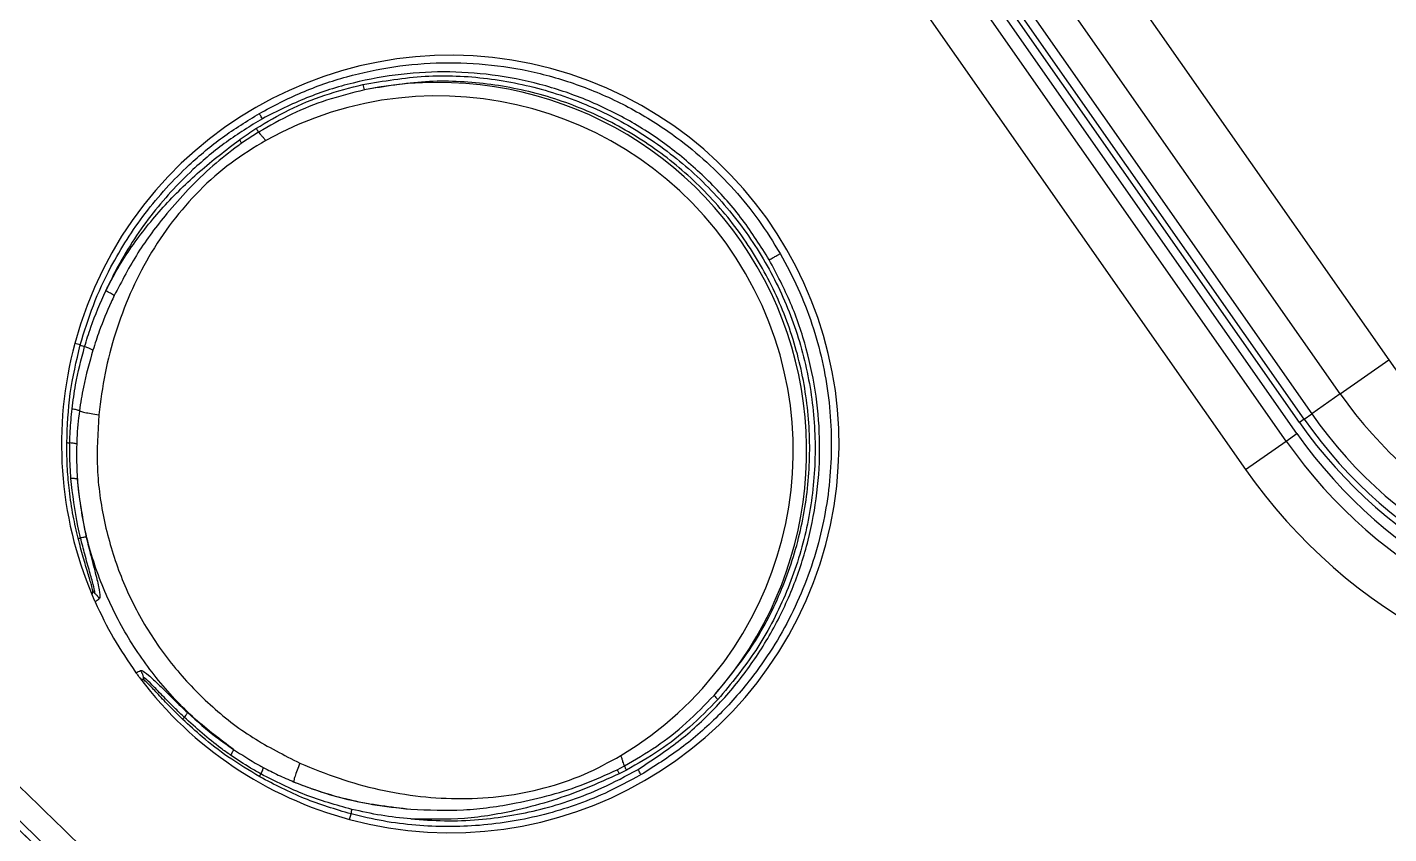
# Model space of a CAD drawing. Extents: x 527 to 611, y 788 to 934.
# Drawn here: x 585.13 to 591.97, y 807.38 to 811.44 of the extents above; entities that cross this region are included whole.
import ezdxf

# ---------------------------------------------------------------- set-up
doc = ezdxf.new("R2010")
doc.units = 0
doc.header["$MEASUREMENT"] = 0
doc.layers.add('1', color=4, linetype='Continuous')
doc.layers.add('GEOMETRY', color=4, linetype='Continuous', lineweight=25)

# ---------------------------------------------------------------- blocks, each defined once
blk = doc.blocks.new('2026_FLASH')
at = {"layer": 'GEOMETRY'}
for p, q in [((64.4327, 6.0783), (61.9084, 9.6834)), ((64.4454, 6.1342), (61.9622, 9.6806)), ((62.6616, 9.6376), (64.8945, 6.4487)), ((64.6504, 6.2777), (62.4175, 9.4667)), ((64.4688, 6.1506), (62.1843, 9.4132)), ((62.2224, 9.4399), (64.5069, 6.1773)), ((64.3785, 6.0403), (62.1723, 9.1911)), ((61.9678, 9.0479), (64.174, 5.8971)), ((59.2099, 7.5942), (59.1249, 7.5379)), ((58.3131, 6.5239), (58.2857, 6.5313)), ((64.6504, 6.2777), (64.8945, 6.4487)), ((64.6504, 6.2777), (64.5069, 6.1773)), ((64.4688, 6.1506), (64.5069, 6.1773)), ((64.4688, 6.1506), (64.4454, 6.1342)), ((64.174, 5.8971), (64.3785, 6.0403)), ((64.3785, 6.0403), (64.4327, 6.0783)), ((58.3726, 5.2658), (58.3756, 5.2873)), ((58.6357, 4.8368), (58.6156, 4.845)), ((61.0135, 4.3868), (61.0507, 4.4059)), ((61.0604, 4.3854), (61.0239, 4.3672)), ((59.668, 4.1369), (59.6754, 4.1644))]:
    blk.add_line(p, q, dxfattribs=at)
for centre, radius, start, end in [((60.174, 6.0253), 1.955, 255, 165), ((59.9428, 7.8748), 0.2117, 191.19916, 198.76359), ((60.1125, 5.9898), 1.8542, 318.48756, 101.51305), ((60.1125, 5.9898), 1.7866, 300.99655, 119.00402), ((60.174, 6.0253), 1.955, 165, 202.86), ((58.3501, 6.5868), 0.0729, 239.53504, 258.16942), ((58.2191, 6.1795), 0.3554, 63.63136, 70.95591), ((66.3891, 7.4952), 1.8246, 215, 270.0001), ((66.3891, 7.4952), 2.1226, 215, 270.0001), ((66.3891, 7.4952), 2.2977, 215, 270.0001), ((66.3891, 7.4952), 2.3729, 215, 270.0001), ((66.3891, 7.4952), 2.3443, 215, 270.0001), ((66.4168, 7.4675), 2.4883, 215, 270.0001), ((66.4168, 7.4675), 2.4221, 215, 270.0001), ((66.4168, 7.4675), 2.7379, 215, 270.0001), ((60.174, 6.0253), 1.955, 217.13935, 255), ((61.6602, 4.9004), 0.2117, 221.23789, 228.80132), ((59.748, 4.165), 0.0726, 161.84546, 180.47622)]:
    blk.add_arc(centre, radius, start, end, dxfattribs=at)
for points, knots in [([(63.8466, 10.8678), (63.8781, 10.8228), (64.5631, 9.8451), (65.309, 8.7432), (66.0929, 7.6703), (66.2132, 7.4747), (66.313, 7.387), (66.4305, 7.3441), (66.5641, 7.3419), (67.033, 7.3595), (67.6026, 7.3453), (68.1235, 7.3466), (68.2698, 7.3469)], [0, 0, 0, 0, 0.026486, 0.575077, 0.64036, 0.667105, 0.685152, 0.703185, 0.726026, 0.749032, 0.929522, 1, 1, 1, 1]), ([(63.7282, 10.5991), (63.8573, 10.4148), (64.1155, 10.0463), (64.5448, 9.4313), (65.0222, 8.7584), (65.5421, 8.0234), (65.9057, 7.5066), (66.1076, 7.1946), (66.1735, 7.146), (66.2502, 7.1094), (66.3057, 7.0954), (66.505, 7.0907), (66.8202, 7.0971), (67.2802, 7.0954), (67.7402, 7.096), (68.1392, 7.0958), (68.3848, 7.0958), (68.477, 7.0958), (68.477, 7.0958)], [0, 0, 0, 0, 0.103116, 0.206231, 0.343732, 0.481234, 0.618708, 0.633637, 0.651156, 0.655188, 0.672643, 0.676676, 0.746861, 0.817117, 0.887453, 0.957747, 1, 1, 1, 1, 1]), ([(68.477, 6.8572), (68.2989, 6.8552), (67.9427, 6.8513), (67.4087, 6.8335), (66.8749, 6.833), (66.4822, 6.8388), (66.2332, 6.874), (66.1296, 6.9108), (66.0332, 6.9635), (65.9135, 7.061), (65.7834, 7.2125), (65.6435, 7.4125), (65.5152, 7.621), (64.8302, 8.6506), (64.1577, 9.5896), (63.5327, 10.4622)], [0, 0, 0, 0, 0.078909, 0.157865, 0.236733, 0.31552, 0.331669, 0.347818, 0.363966, 0.380112, 0.41596, 0.451997, 0.488252, 0.524399, 1, 1, 1, 1]), ([(59.2139, 7.6883), (59.284, 7.7252), (59.4249, 7.7995), (59.6528, 7.8771), (59.8902, 7.928), (60.1347, 7.9482), (60.3823, 7.937), (60.6287, 7.8935), (60.8698, 7.8175), (61.101, 7.7095), (61.2996, 7.582), (61.4666, 7.4448), (61.6044, 7.3053), (61.7293, 7.1521), (61.7987, 7.0398), (61.8336, 6.9834)], [0, 0, 0, 0, 0.078935, 0.1586562, 0.2391671, 0.3204713, 0.4025726, 0.4854745, 0.569181, 0.6536956, 0.7390221, 0.8035736, 0.868586, 0.9340609, 1, 1, 1, 1]), ([(61.7784, 6.9516), (61.7353, 7.0202), (61.649, 7.1574), (61.4876, 7.3402), (61.3059, 7.5026), (61.1041, 7.6396), (60.8863, 7.7499), (60.6559, 7.8314), (60.4164, 7.8825), (60.1719, 7.902), (59.9264, 7.8902), (59.6846, 7.846), (59.4491, 7.7724), (59.3025, 7.6987), (59.2292, 7.6618)], [0, 0, 0, 0, 0.082742, 0.16561, 0.248539, 0.331501, 0.414533, 0.497687, 0.581024, 0.664541, 0.748208, 0.832003, 0.915913, 1, 1, 1, 1]), ([(59.7352, 7.8337), (59.8388, 7.8511), (60.0462, 7.886), (60.3629, 7.8718), (60.6722, 7.8076), (60.9672, 7.6923), (61.2383, 7.5284), (61.4789, 7.3219), (61.6806, 7.0774), (61.8395, 6.8029), (61.9493, 6.5051), (62.0086, 6.1933), (62.0135, 5.8762), (61.9665, 5.5626), (61.8657, 5.2624), (61.7203, 4.9819), (61.5869, 4.8209), (61.5207, 4.7411)], [0, 0, 0, 0, 0.066645, 0.13329, 0.19992, 0.26655, 0.333296, 0.400041, 0.466762, 0.533484, 0.600341, 0.667198, 0.733958, 0.800719, 0.867477, 0.934235, 1, 1, 1, 1]), ([(59.197, 7.6129), (59.2518, 7.6452), (59.3623, 7.7103), (59.5433, 7.7845), (59.6705, 7.8171), (59.7352, 7.8337)], [0, 0, 0, 0, 0.326562, 0.657841, 1, 1, 1, 1]), ([(61.501, 4.7608), (61.5661, 4.8395), (61.6975, 4.9979), (61.8407, 5.2742), (61.9399, 5.5698), (61.9863, 5.8786), (61.9814, 6.191), (61.923, 6.4981), (61.8149, 6.7915), (61.6583, 7.0618), (61.4596, 7.3027), (61.2226, 7.506), (60.9556, 7.6674), (60.6652, 7.781), (60.3605, 7.8443), (60.0486, 7.8582), (59.8445, 7.8239), (59.7424, 7.8067)], [0, 0, 0, 0, 0.06575, 0.132503, 0.199257, 0.26602, 0.332783, 0.399646, 0.466508, 0.533242, 0.599974, 0.666723, 0.733473, 0.800103, 0.866733, 0.933367, 1, 1, 1, 1]), ([(59.7424, 7.8067), (59.6787, 7.7908), (59.554, 7.7595), (59.375, 7.6882), (59.2652, 7.6256), (59.2099, 7.5942)], [0, 0, 0, 0, 0.341996, 0.668889, 1, 1, 1, 1]), ([(58.3131, 6.5239), (58.3336, 6.5908), (58.3749, 6.7254), (58.4796, 6.9501), (58.6049, 7.147), (58.7436, 7.3135), (58.8722, 7.4431), (59.0267, 7.5727), (59.1512, 7.6496), (59.2139, 7.6883)], [0, 0, 0, 0, 0.13897, 0.279608, 0.491543, 0.600663, 0.709784, 0.853952, 1, 1, 1, 1]), ([(59.2292, 7.6618), (59.2272, 7.6649), (59.2231, 7.6715), (59.2181, 7.6802), (59.2146, 7.6866), (59.2141, 7.6877), (59.2139, 7.6883)], [0, 0, 0, 0, 0.240793, 0.500344, 0.75971, 1, 1, 1, 1]), ([(59.2292, 7.6618), (59.1679, 7.6241), (59.0447, 7.5482), (58.8526, 7.3875), (58.6951, 7.2158), (58.5725, 7.0412), (58.4979, 6.9147), (58.4583, 6.8311), (58.4418, 6.7964)], [0, 0, 0, 0, 0.181191, 0.364766, 0.629926, 0.766448, 0.90297, 1, 1, 1, 1]), ([(59.1138, 7.5556), (59.1149, 7.5565), (59.1422, 7.5763), (59.1702, 7.595), (59.197, 7.6129)], [0, 0, 0, 0, 0.042175, 1, 1, 1, 1]), ([(59.197, 7.6129), (59.1982, 7.6111), (59.2006, 7.6074), (59.204, 7.6023), (59.2072, 7.5977), (59.209, 7.5954), (59.2099, 7.5942)], [0, 0, 0, 0, 0.250003, 0.500005, 0.750004, 1, 1, 1, 1]), ([(59.2462, 7.5523), (59.1867, 7.5161), (59.0671, 7.4432), (58.9103, 7.3035), (58.7716, 7.1451), (58.6556, 6.9706), (58.5602, 6.7824), (58.4875, 6.5858), (58.4337, 6.3816), (58.4154, 6.2428), (58.4062, 6.173)], [0, 0, 0, 0, 0.124318, 0.249963, 0.373637, 0.499908, 0.623493, 0.749948, 0.874175, 1, 1, 1, 1]), ([(58.4419, 6.7964), (58.4615, 6.8342), (58.5006, 6.91), (58.5701, 7.0171), (58.6464, 7.1199), (58.7573, 7.2497), (58.9101, 7.4001), (59.0458, 7.5038), (59.1137, 7.5557)], [0, 0, 0, 0, 0.124869, 0.249827, 0.373735, 0.500005, 0.749899, 1, 1, 1, 1]), ([(59.1249, 7.5379), (59.1219, 7.5359), (59.116, 7.5318), (59.1101, 7.5276), (59.1072, 7.5255)], [0, 0, 0, 0, 0.499268, 1, 1, 1, 1]), ([(59.1137, 7.5557), (59.1157, 7.5525), (59.1187, 7.5477), (59.1224, 7.5418), (59.1241, 7.5392), (59.1249, 7.5379)], [0, 0, 0, 0, 0.477361, 0.73111, 1, 1, 1, 1]), ([(59.2099, 7.5942), (59.2099, 7.5942), (59.2117, 7.5918), (59.2162, 7.5863), (59.2247, 7.5766), (59.235, 7.565), (59.2424, 7.5566), (59.2462, 7.5523)], [0, 0, 0, 0, 0.003083, 0.221909, 0.466642, 0.728931, 1, 1, 1, 1]), ([(59.1072, 7.5255), (59.0642, 7.4928), (58.9755, 7.4254), (58.8578, 7.309), (58.7291, 7.1649), (58.5978, 6.9904), (58.522, 6.8448), (58.4841, 6.7721)], [0, 0, 0, 0, 0.163934, 0.338647, 0.501883, 0.751161, 1, 1, 1, 1]), ([(42.46, 5.3222), (42.5684, 5.4276), (42.758, 5.612), (42.9884, 5.8359), (43.1307, 5.9742), (43.2117, 6.0535), (43.2862, 6.1259), (43.3758, 6.2101), (43.5202, 6.3327), (43.7104, 6.4733), (43.9523, 6.6204), (44.206, 6.7451), (44.4702, 6.8468), (44.7423, 6.9243), (45.0192, 6.9767), (45.2275, 6.9977), (45.3676, 7.003), (45.434, 7.0043), (45.5056, 7.0047), (45.6463, 7.0048), (45.8612, 7.0046), (46.1427, 7.0048), (46.7056, 7.0049), (47.55, 7.0047), (49.0511, 7.0047), (50.6739, 7.0047), (52.175, 7.0047), (53.0194, 7.0047), (53.4607, 7.0047), (53.6718, 7.0047), (53.8125, 7.0047), (53.8761, 7.0047), (53.9231, 7.0047), (53.959, 7.0047), (53.9891, 7.0044), (54.0589, 7.0034), (54.1631, 6.9988), (54.3482, 6.9821), (54.5778, 6.946), (54.8484, 6.8786), (55.1124, 6.7875), (55.3672, 6.6733), (55.6104, 6.5372), (55.8409, 6.3798), (56.0216, 6.232), (56.1407, 6.1195), (56.1993, 6.0624), (56.2327, 6.0297), (56.2616, 6.0012), (56.3153, 5.9491), (56.4142, 5.8528), (56.5752, 5.6963), (56.7982, 5.4795), (57.0152, 5.2686), (57.2443, 5.0458), (57.5125, 4.7849), (58.0014, 4.3095), (58.4038, 3.9182), (58.672, 3.6573)], [0, 0, 0, 0, 0.025199, 0.044098, 0.053548, 0.058273, 0.062997, 0.070871, 0.078753, 0.09456, 0.110246, 0.125882, 0.141623, 0.157369, 0.172982, 0.188539, 0.192221, 0.196339, 0.199608, 0.204156, 0.219797, 0.235436, 0.251075, 0.313632, 0.376189, 0.501303, 0.584139, 0.626417, 0.642056, 0.657696, 0.661605, 0.665515, 0.668304, 0.669427, 0.6715, 0.673335, 0.681058, 0.68887, 0.704321, 0.719742, 0.735294, 0.750812, 0.766228, 0.781692, 0.797284, 0.805082, 0.80898, 0.810929, 0.812878, 0.815741, 0.82341, 0.835885, 0.853165, 0.875252, 0.886333, 0.906439, 0.937626, 1, 1, 1, 1]), ([(61.1188, 4.3888), (61.1875, 4.4339), (61.3247, 4.524), (61.5061, 4.6912), (61.6654, 4.8785), (61.7983, 5.0852), (61.9036, 5.3067), (61.9791, 5.5396), (62.0237, 5.7799), (62.0371, 6.0236), (62.0193, 6.2669), (61.9696, 6.5053), (61.892, 6.7366), (61.8162, 6.88), (61.7784, 6.9516)], [0, 0, 0, 0, 0.084102, 0.168043, 0.251854, 0.335503, 0.41899, 0.502313, 0.585467, 0.668496, 0.751436, 0.834349, 0.917224, 1, 1, 1, 1]), ([(61.8336, 6.9834), (61.8646, 6.9259), (61.9263, 6.8113), (61.9957, 6.6298), (62.0472, 6.4451), (62.0794, 6.2582), (62.0931, 6.0713), (62.0887, 5.8862), (62.0669, 5.7046), (62.0273, 5.5225), (61.969, 5.3418), (61.8914, 5.1645), (61.7974, 4.9977), (61.6767, 4.8257), (61.5248, 4.6552), (61.34, 4.4921), (61.2024, 4.4054), (61.1341, 4.3623)], [0, 0, 0, 0, 0.065093, 0.12944, 0.193042, 0.2559, 0.318017, 0.379393, 0.44003, 0.49996, 0.564782, 0.628943, 0.692441, 0.755281, 0.838018, 0.91959, 1, 1, 1, 1]), ([(61.7784, 6.9516), (61.785, 6.9554), (61.7952, 6.9613), (61.8077, 6.9685), (61.8165, 6.9736), (61.8237, 6.9778), (61.8309, 6.9819), (61.8325, 6.9828), (61.8336, 6.9834)], [0, 0, 0, 0, 0.239307, 0.368265, 0.5, 0.631735, 0.760693, 1, 1, 1, 1]), ([(42.5468, 5.2329), (42.6821, 5.3645), (42.8173, 5.496), (43.0202, 5.6932), (43.0879, 5.759), (43.1725, 5.8413), (43.1894, 5.8577), (43.2232, 5.8907), (43.2401, 5.9071), (43.274, 5.9402), (43.2908, 5.9566), (43.316, 5.9812), (43.3244, 5.9893), (43.3412, 6.0056), (43.3496, 6.0137), (43.3912, 6.0537), (43.4245, 6.085), (43.4918, 6.1451), (43.5263, 6.1745), (43.5968, 6.2318), (43.6328, 6.2597), (43.7063, 6.3141), (43.7435, 6.3404), (43.9319, 6.467), (44.09, 6.5537), (44.338, 6.6624), (44.4224, 6.695), (44.5519, 6.7384), (44.5956, 6.7519), (44.6831, 6.7769), (44.7269, 6.7883), (44.947, 6.8404), (45.1245, 6.8662), (45.3259, 6.8769), (45.3483, 6.8778), (45.3933, 6.8792), (45.416, 6.8796), (45.4844, 6.8804), (45.5308, 6.8804), (45.6011, 6.8802), (45.6247, 6.8801), (45.6717, 6.8801), (45.7423, 6.88), (45.8127, 6.8801), (46.0472, 6.8803), (46.2349, 6.8803), (46.7978, 6.8803), (47.1731, 6.8803), (47.9238, 6.8802), (48.2991, 6.8802), (49.4251, 6.8802), (50.1758, 6.8802), (51.6771, 6.8802), (52.4277, 6.8801), (53.366, 6.8801), (53.5537, 6.8801), (53.7883, 6.8802), (53.8352, 6.8802), (53.8938, 6.8802), (53.9056, 6.8802), (53.929, 6.8802), (53.941, 6.8802), (53.9639, 6.8802), (53.9748, 6.8801), (53.9918, 6.8799), (53.9975, 6.8798), (54.0088, 6.8796), (54.0145, 6.8795), (54.0652, 6.8784), (54.1099, 6.8764), (54.1992, 6.8704), (54.2437, 6.8664), (54.465, 6.8416), (54.6393, 6.8064), (54.8534, 6.743), (54.896, 6.7294), (54.9809, 6.7001), (55.0233, 6.6844), (55.1485, 6.6349), (55.23, 6.5983), (55.4685, 6.4784), (55.6196, 6.3849), (55.7987, 6.2508), (55.8341, 6.2231), (55.9037, 6.166), (55.9379, 6.1367), (55.988, 6.0917), (56.0044, 6.0766), (56.0372, 6.0457), (56.0536, 6.03), (56.0867, 5.9978), (56.1035, 5.9814), (56.137, 5.9488), (56.1538, 5.9325), (56.4388, 5.6551), (56.7072, 5.3944), (57.5121, 4.6116), (58.0486, 4.0898), (58.5852, 3.5681)], [0, 0, 0, 0, 0.03125, 0.03125, 0.046875, 0.046875, 0.050781, 0.050781, 0.054687, 0.054687, 0.058594, 0.058594, 0.060547, 0.060547, 0.0625, 0.0625, 0.070312, 0.070312, 0.078125, 0.078125, 0.085937, 0.085937, 0.09375, 0.09375, 0.125, 0.125, 0.140625, 0.140625, 0.148437, 0.148437, 0.15625, 0.15625, 0.1875, 0.1875, 0.191406, 0.191406, 0.195312, 0.195312, 0.203125, 0.203125, 0.207031, 0.207031, 0.210937, 0.21875, 0.21875, 0.25, 0.25, 0.3125, 0.3125, 0.375, 0.375, 0.5, 0.5, 0.625, 0.625, 0.65625, 0.65625, 0.664063, 0.664063, 0.666016, 0.666016, 0.667969, 0.667969, 0.669922, 0.669922, 0.670898, 0.670898, 0.671875, 0.671875, 0.679688, 0.679688, 0.6875, 0.6875, 0.71875, 0.71875, 0.726563, 0.726563, 0.734375, 0.734375, 0.75, 0.75, 0.78125, 0.78125, 0.789063, 0.789063, 0.796875, 0.796875, 0.800781, 0.800781, 0.804688, 0.804688, 0.808594, 0.808594, 0.8125, 0.8125, 0.875, 0.875, 1, 1, 1, 1]), ([(58.5617, 3.5438), (58.3106, 3.788), (57.7579, 4.3255), (57.113, 4.9526), (56.6272, 5.4251), (56.3507, 5.6938), (56.1463, 5.893), (56.0194, 6.0159), (55.967, 6.0654), (55.9163, 6.1107), (55.8062, 6.2043), (55.6325, 6.3349), (55.3854, 6.4858), (55.1249, 6.6118), (54.8535, 6.7122), (54.646, 6.7667), (54.5095, 6.7942), (54.4462, 6.8055), (54.3828, 6.8154), (54.3192, 6.824), (54.2554, 6.8312), (54.1915, 6.837), (54.1274, 6.8415), (54.0632, 6.8445), (54.0106, 6.8461), (53.9547, 6.8461), (53.8803, 6.8462), (53.7605, 6.8463), (53.5953, 6.8463), (53.3847, 6.8464), (53.1286, 6.8464), (52.7113, 6.8464), (52.1737, 6.8464), (51.5568, 6.8464), (51.0173, 6.8464), (50.0094, 6.8464), (48.6997, 6.8464), (47.2547, 6.8464), (46.3868, 6.8464), (45.9364, 6.8464), (45.743, 6.8463), (45.6068, 6.8464), (45.5103, 6.8465), (45.4139, 6.8461), (45.2615, 6.8417), (45.0374, 6.8201), (44.7849, 6.7707), (44.5681, 6.71), (44.3862, 6.6459), (44.179, 6.5577), (43.9509, 6.4382), (43.7488, 6.3058), (43.5958, 6.1889), (43.5049, 6.1122), (43.4339, 6.0475), (43.3866, 6.0026), (43.3336, 5.9511), (43.264, 5.8833), (43.1034, 5.7272), (42.8543, 5.4848), (42.4749, 5.1159), (42.1985, 4.8472), (42.0332, 4.6863)], [0, 0, 0, 0, 0.0567867, 0.1250078, 0.1458425, 0.1666771, 0.1875117, 0.1921187, 0.1953245, 0.1991991, 0.2031373, 0.2187574, 0.2343819, 0.2499978, 0.2656034, 0.2812376, 0.2847156, 0.2881884, 0.2916576, 0.2951249, 0.2985919, 0.3020602, 0.3055314, 0.3090071, 0.3124889, 0.3140551, 0.3180756, 0.3245504, 0.3334795, 0.3448629, 0.3587007, 0.3749927, 0.4125235, 0.4458684, 0.4750274, 0.5000006, 0.609284, 0.687381, 0.7342918, 0.7500162, 0.7604151, 0.7656422, 0.7721002, 0.7760595, 0.7812678, 0.796818, 0.8125087, 0.8229079, 0.8333087, 0.8437546, 0.8593966, 0.8749938, 0.8828558, 0.8906185, 0.8942657, 0.8984312, 0.9011851, 0.9062441, 0.9141989, 0.9374961, 0.9625977, 1, 1, 1, 1]), ([(42.0332, 4.6863), (42.3849, 5.0284), (42.6459, 5.2822), (42.8375, 5.4685), (42.8571, 5.4876), (42.8948, 5.5242), (42.9129, 5.5419), (42.9654, 5.5929), (42.9977, 5.6243), (43.0867, 5.7109), (43.1355, 5.7583), (43.2119, 5.8326), (43.2394, 5.8594), (43.2649, 5.8842), (43.2707, 5.8899), (43.2771, 5.8961), (43.2769, 5.8959), (43.2787, 5.8976), (43.2801, 5.8989), (43.2869, 5.9056), (43.2922, 5.9107), (43.3074, 5.9255), (43.3166, 5.9346), (43.3419, 5.9592), (43.3554, 5.9722), (43.3705, 5.9869), (43.3747, 5.9909), (43.3813, 5.9974), (43.384, 5.9999), (43.3926, 6.0082), (43.3983, 6.0136), (43.4261, 6.0401), (43.447, 6.0595), (43.4859, 6.0947), (43.5039, 6.1106), (43.5415, 6.1429), (43.5606, 6.1588), (43.6573, 6.2376), (43.7393, 6.2979), (43.9083, 6.4092), (43.9955, 6.4605), (44.1754, 6.5543), (44.2684, 6.5969), (44.4567, 6.672), (44.5524, 6.7046), (44.7469, 6.7599), (44.8457, 6.7827), (45.0431, 6.8179), (45.1421, 6.8304), (45.2661, 6.8398), (45.2909, 6.8413), (45.3406, 6.8438), (45.3663, 6.8447), (45.401, 6.8455), (45.4081, 6.8456), (45.4224, 6.8459), (45.4297, 6.846), (45.4574, 6.8463), (45.4815, 6.8464), (45.5264, 6.8465), (45.5428, 6.8465), (45.5695, 6.8465), (45.5788, 6.8465), (45.5932, 6.8464), (45.5981, 6.8464), (45.6081, 6.8464), (45.6127, 6.8464), (45.6424, 6.8464), (45.6914, 6.8463), (45.8028, 6.8464), (45.8462, 6.8464), (45.8976, 6.8464), (45.8991, 6.8464), (45.9015, 6.8464), (45.9022, 6.8464), (45.9031, 6.8464), (45.9032, 6.8464), (45.9034, 6.8464), (45.9031, 6.8464), (45.9067, 6.8464), (45.9149, 6.8464), (45.9563, 6.8464), (46.0067, 6.8464), (46.3724, 6.8464), (47.0289, 6.8464), (48.5597, 6.8464), (49.1609, 6.8464), (50.0262, 6.8464), (50.2049, 6.8464), (50.4816, 6.8464), (50.5741, 6.8464), (50.7727, 6.8464), (50.8777, 6.8464), (51.4311, 6.8464), (51.9647, 6.8464), (52.6673, 6.8464), (52.7468, 6.8464), (52.8682, 6.8464), (52.9082, 6.8464), (52.9855, 6.8464), (53.0231, 6.8464), (53.2058, 6.8464), (53.3349, 6.8464), (53.6711, 6.8463), (53.827, 6.8463), (53.9585, 6.8461), (53.9853, 6.8461), (53.9975, 6.846), (53.9985, 6.846), (54.0001, 6.846), (54.0009, 6.846), (54.0033, 6.8459), (54.0048, 6.8459), (54.0127, 6.8458), (54.0189, 6.8456), (54.0503, 6.8449), (54.0753, 6.844), (54.1503, 6.8402), (54.2002, 6.8365), (54.3493, 6.8216), (54.4481, 6.8066), (54.7428, 6.7468), (54.9336, 6.6878), (55.3016, 6.532), (55.4764, 6.4364), (55.6827, 6.2949), (55.7232, 6.2655), (55.803, 6.2047), (55.8424, 6.1731), (55.8998, 6.1247), (55.9186, 6.1084), (55.9462, 6.0839), (55.9553, 6.0757), (55.9688, 6.0634), (55.9733, 6.0593), (55.9833, 6.0499), (55.9889, 6.0448), (56.0068, 6.0278), (56.0207, 6.0146), (56.0442, 5.9919), (56.0526, 5.9838), (56.0702, 5.9668), (56.0796, 5.9576), (56.1258, 5.9126), (56.1628, 5.8766), (56.3479, 5.6967), (56.496, 5.5527), (56.7181, 5.3367), (56.7921, 5.2647), (56.9402, 5.1207), (57.0137, 5.0492), (57.6606, 4.4202), (58.1526, 3.9417), (58.5617, 3.5438)], [0, 0, 0, 0, 0.000488, 0.000488, 0.000549, 0.000549, 0.00061, 0.00061, 0.000732, 0.000732, 0.000977, 0.000977, 0.001221, 0.001221, 0.001343, 0.001343, 0.001465, 0.001465, 0.001953, 0.001953, 0.003906, 0.003906, 0.007812, 0.007812, 0.015625, 0.015625, 0.019531, 0.019531, 0.023438, 0.023438, 0.03125, 0.03125, 0.0625, 0.0625, 0.09375, 0.09375, 0.125, 0.125, 0.25, 0.25, 0.375, 0.375, 0.5, 0.5, 0.625, 0.625, 0.75, 0.75, 0.875, 0.875, 0.90625, 0.90625, 0.9375, 0.9375, 0.945312, 0.945312, 0.953125, 0.953125, 0.96875, 0.96875, 0.976562, 0.976562, 0.980469, 0.980469, 0.982422, 0.982422, 0.984375, 0.984375, 0.992188, 0.992188, 0.996094, 0.996094, 0.996216, 0.996216, 0.996277, 0.996277, 0.996284, 0.996284, 0.996292, 0.996292, 0.996307, 0.996307, 0.996338, 0.996338, 0.99646, 0.99646, 0.996521, 0.996521, 0.996536, 0.996536, 0.996544, 0.996544, 0.996552, 0.996552, 0.996582, 0.996582, 0.996586, 0.996586, 0.996588, 0.996588, 0.99659, 0.99659, 0.996597, 0.996597, 0.996613, 0.996613, 0.99662, 0.99662, 0.996622, 0.996622, 0.996624, 0.996624, 0.996628, 0.996628, 0.996643, 0.996643, 0.996704, 0.996704, 0.996826, 0.996826, 0.99707, 0.99707, 0.997559, 0.997559, 0.998047, 0.998047, 0.998169, 0.998169, 0.998291, 0.998291, 0.998352, 0.998352, 0.998383, 0.998383, 0.998398, 0.998398, 0.998413, 0.998413, 0.998444, 0.998444, 0.998459, 0.998459, 0.998474, 0.998474, 0.998535, 0.998535, 0.998779, 0.998779, 0.998901, 0.998901, 0.999023, 0.999023, 1, 1, 1, 1]), ([(58.3351, 6.5154), (58.3451, 6.548), (58.3745, 6.644), (58.4151, 6.7358), (58.4418, 6.7964)], [0, 0, 0, 0, 0.340159, 1, 1, 1, 1]), ([(58.4841, 6.7721), (58.4782, 6.7758), (58.4662, 6.7833), (58.4501, 6.792), (58.4419, 6.7964)], [0, 0, 0, 0, 0.493313, 1, 1, 1, 1]), ([(58.4842, 6.772), (58.4789, 6.7609), (58.4515, 6.7022), (58.4138, 6.6113), (58.3873, 6.5297), (58.377, 6.4979)], [0, 0, 0, 0, 0.125709, 0.659268, 1, 1, 1, 1]), ([(58.2452, 6.0331), (58.2486, 6.1153), (58.2553, 6.2811), (58.2937, 6.4426), (58.3131, 6.5239)], [0, 0, 0, 0, 0.495863, 1, 1, 1, 1]), ([(58.272, 6.2023), (58.2773, 6.2428), (58.2913, 6.3485), (58.3184, 6.4517), (58.3351, 6.5154)], [0, 0, 0, 0, 0.382881, 1, 1, 1, 1]), ([(58.377, 6.4979), (58.3594, 6.436), (58.3308, 6.3355), (58.3149, 6.2322), (58.3088, 6.1925)], [0, 0, 0, 0, 0.615907, 1, 1, 1, 1]), ([(58.2607, 6.0309), (58.2612, 6.0508), (58.2627, 6.1081), (58.2683, 6.1651), (58.272, 6.2023)], [0, 0, 0, 0, 0.347734, 1, 1, 1, 1]), ([(58.3088, 6.1925), (58.3036, 6.1463), (58.2974, 6.0906), (58.2954, 6.0345), (58.2951, 6.0249)], [0, 0, 0, 0, 0.828096, 1, 1, 1, 1]), ([(58.3088, 6.1925), (58.3106, 6.1918), (58.3169, 6.1894), (58.3354, 6.1847), (58.3676, 6.1781), (58.3931, 6.1747), (58.4062, 6.173)], [0, 0, 0, 0, 0.118324, 0.40444, 0.694581, 1, 1, 1, 1]), ([(58.4062, 6.173), (58.401, 6.0827), (58.3906, 5.9027), (58.4288, 5.6334), (58.5053, 5.3738), (58.6224, 5.1289), (58.7757, 4.9056), (58.9627, 4.7092), (59.1765, 4.5419), (59.3377, 4.4609), (59.418, 4.4205)], [0, 0, 0, 0, 0.125346, 0.249942, 0.375394, 0.499924, 0.625404, 0.749952, 0.875377, 1, 1, 1, 1]), ([(58.2452, 6.0331), (58.2458, 6.0328), (58.2469, 6.0322), (58.2529, 6.0314), (58.2583, 6.031), (58.2607, 6.0309)], [0, 0, 0, 0, 0.356116, 0.712233, 1, 1, 1, 1]), ([(58.3024, 5.5514), (58.2937, 5.5887), (58.2754, 5.6679), (58.2582, 5.7841), (58.2466, 5.9074), (58.2457, 5.9884), (58.2452, 6.0331)], [0, 0, 0, 0, 0.236015, 0.500484, 0.724063, 1, 1, 1, 1]), ([(58.2663, 5.8515), (58.2649, 5.8713), (58.2605, 5.9311), (58.2606, 5.9909), (58.2607, 6.0309)], [0, 0, 0, 0, 0.332936, 1, 1, 1, 1]), ([(58.2951, 6.0249), (58.2937, 6.0254), (58.2909, 6.0265), (58.2831, 6.0281), (58.2731, 6.0296), (58.2649, 6.0304), (58.2607, 6.0309)], [0, 0, 0, 0, 0.25, 0.5, 0.75, 1, 1, 1, 1]), ([(58.2951, 6.0249), (58.2946, 5.9773), (58.2941, 5.9187), (58.298, 5.8602), (58.2988, 5.8491)], [0, 0, 0, 0, 0.810722, 1, 1, 1, 1]), ([(58.3147, 5.5532), (58.3101, 5.5726), (58.2868, 5.6707), (58.2754, 5.771), (58.2663, 5.8515)], [0, 0, 0, 0, 0.1979183, 1, 1, 1, 1]), ([(58.2988, 5.8491), (58.2978, 5.8495), (58.2958, 5.8503), (58.2886, 5.8511), (58.2789, 5.8515), (58.2705, 5.8515), (58.2663, 5.8515)], [0, 0, 0, 0, 0.25, 0.5, 0.75, 1, 1, 1, 1]), ([(59.0835, 4.4896), (59.018, 4.5387), (58.8761, 4.645), (58.6915, 4.8445), (58.5315, 5.0771), (58.4101, 5.3321), (58.3296, 5.5916), (58.3085, 5.7677), (58.2988, 5.8491)], [0, 0, 0, 0, 0.151363, 0.327643, 0.49997, 0.672258, 0.848499, 1, 1, 1, 1]), ([(58.2988, 5.8491), (58.2992, 5.8437), (58.3061, 5.7454), (58.3253, 5.6484), (58.3433, 5.5567)], [0, 0, 0, 0, 0.055153, 1, 1, 1, 1]), ([(58.3024, 5.5514), (58.3029, 5.5514), (58.3039, 5.5512), (58.3085, 5.5519), (58.3128, 5.5528), (58.3147, 5.5532)], [0, 0, 0, 0, 0.356375, 0.71275, 1, 1, 1, 1]), ([(58.3756, 5.2873), (58.3742, 5.2952), (58.3713, 5.3112), (58.3526, 5.3719), (58.3278, 5.4541), (58.3108, 5.519), (58.3024, 5.5514)], [0, 0, 0, 0, 0.246301, 0.498304, 0.749437, 1, 1, 1, 1]), ([(58.3857, 5.2743), (58.3859, 5.2768), (58.3865, 5.2842), (58.3795, 5.3163), (58.3612, 5.3805), (58.3373, 5.4643), (58.3218, 5.5253), (58.3147, 5.5532)], [0, 0, 0, 0, 0.105789, 0.31916, 0.560495, 0.799667, 1, 1, 1, 1]), ([(58.3433, 5.5567), (58.351, 5.5253), (58.3679, 5.4559), (58.393, 5.3613), (58.4105, 5.2875), (58.4138, 5.2539), (58.4096, 5.2479), (58.4084, 5.2463)], [0, 0, 0, 0, 0.1975967, 0.4371831, 0.6764157, 0.9101895, 1, 1, 1, 1]), ([(55.5051, 5.4401), (55.746, 5.2065), (56.243, 4.7249), (56.9764, 4.0136), (57.7289, 3.2836), (58.2255, 2.8016), (58.4856, 2.5492)], [0, 0, 0, 0, 0.242458, 0.5, 0.738179, 1, 1, 1, 1]), ([(58.4856, 2.5492), (57.942, 3.0768), (57.4454, 3.5587), (56.9938, 3.9966), (56.9915, 3.9989), (56.9874, 4.0029), (56.9853, 4.0049), (56.9791, 4.0109), (56.975, 4.0149), (56.9627, 4.0268), (56.9545, 4.0348), (56.9299, 4.0587), (56.9135, 4.0745), (56.8645, 4.1221), (56.8319, 4.1537), (56.7346, 4.2481), (56.6701, 4.3106), (56.4782, 4.4967), (56.3521, 4.619), (55.9795, 4.9802), (55.7385, 5.2138), (55.5051, 5.4401)], [0, 0, 0, 0, 0.5, 0.5, 0.501953, 0.501953, 0.503906, 0.503906, 0.507812, 0.507812, 0.515625, 0.515625, 0.53125, 0.53125, 0.5625, 0.5625, 0.625, 0.625, 0.75, 0.75, 1, 1, 1, 1]), ([(58.3756, 5.2873), (58.3768, 5.2848), (58.3792, 5.28), (58.3834, 5.276), (58.3857, 5.2743), (58.3859, 5.2742)], [0, 0, 0, 0, 0.492479, 0.959557, 1, 1, 1, 1]), ([(58.3859, 5.2742), (58.3876, 5.2729), (58.3914, 5.27), (58.3946, 5.2665), (58.3964, 5.2647)], [0, 0, 0, 0, 0.466612, 1, 1, 1, 1]), ([(58.3726, 5.2658), (58.3738, 5.263), (58.3762, 5.2572), (58.3812, 5.2458), (58.385, 5.2373), (58.3876, 5.2316)], [0, 0, 0, 0, 0.249977, 0.499953, 1, 1, 1, 1]), ([(58.4084, 5.2463), (58.4049, 5.2437), (58.398, 5.2387), (58.391, 5.2339), (58.3876, 5.2316)], [0, 0, 0, 0, 0.505573, 1, 1, 1, 1]), ([(58.3876, 5.2316), (58.417, 5.1698), (58.4761, 5.0455), (58.5542, 4.9321), (58.5934, 4.875)], [0, 0, 0, 0, 0.497206, 1, 1, 1, 1]), ([(58.3964, 5.2647), (58.3971, 5.2639), (58.402, 5.2584), (58.4054, 5.2518), (58.4084, 5.2463)], [0, 0, 0, 0, 0.150907, 1, 1, 1, 1]), ([(58.5934, 4.875), (58.5972, 4.8768), (58.6049, 4.8805), (58.6127, 4.884), (58.6166, 4.8857)], [0, 0, 0, 0, 0.494438, 1, 1, 1, 1]), ([(58.5934, 4.875), (58.5971, 4.87), (58.6026, 4.8624), (58.61, 4.8524), (58.6137, 4.8475), (58.6156, 4.845)], [0, 0, 0, 0, 0.499982, 0.749985, 1, 1, 1, 1]), ([(58.6166, 4.8857), (58.6186, 4.8859), (58.6259, 4.8866), (58.6534, 4.8669), (58.7086, 4.8148), (58.778, 4.7458), (58.8297, 4.6964), (58.853, 4.6741)], [0, 0, 0, 0, 0.090106, 0.323771, 0.562916, 0.802445, 1, 1, 1, 1]), ([(58.6166, 4.8857), (58.6199, 4.8804), (58.6239, 4.8741), (58.6262, 4.8671), (58.6266, 4.8661)], [0, 0, 0, 0, 0.8489977, 1, 1, 1, 1]), ([(58.6266, 4.8661), (58.6273, 4.8637), (58.6286, 4.8591), (58.6292, 4.8544), (58.6295, 4.8523)], [0, 0, 0, 0, 0.533387, 1, 1, 1, 1]), ([(58.6295, 4.8523), (58.6296, 4.852), (58.6299, 4.8492), (58.6312, 4.8436), (58.6342, 4.8391), (58.6357, 4.8368)], [0, 0, 0, 0, 0.0404312, 0.5075288, 1, 1, 1, 1]), ([(58.8356, 4.6511), (58.8213, 4.665), (58.7823, 4.7028), (58.7245, 4.7619), (58.6721, 4.8163), (58.6413, 4.8459), (58.6328, 4.8504), (58.6296, 4.852)], [0, 0, 0, 0, 0.139648, 0.37851, 0.617314, 0.856028, 1, 1, 1, 1]), ([(58.8279, 4.6413), (58.8041, 4.6648), (58.7563, 4.712), (58.6975, 4.7746), (58.6543, 4.8211), (58.6419, 4.8316), (58.6357, 4.8368)], [0, 0, 0, 0, 0.250637, 0.501842, 0.753919, 1, 1, 1, 1]), ([(61.0507, 4.4059), (61.1049, 4.4376), (61.2139, 4.5014), (61.3654, 4.6207), (61.4553, 4.7136), (61.501, 4.7608)], [0, 0, 0, 0, 0.326833, 0.658004, 1, 1, 1, 1]), ([(61.5207, 4.7411), (61.4741, 4.6934), (61.3829, 4.6002), (61.2282, 4.4803), (61.1166, 4.4172), (61.0604, 4.3854)], [0, 0, 0, 0, 0.342171, 0.6688143, 1, 1, 1, 1]), ([(58.853, 4.6741), (58.9009, 4.6312), (58.9744, 4.5653), (59.0553, 4.5092), (59.0835, 4.4896)], [0, 0, 0, 0, 0.651123, 1, 1, 1, 1]), ([(58.8279, 4.6413), (58.8281, 4.6417), (58.8285, 4.6426), (58.8314, 4.6463), (58.8343, 4.6496), (58.8356, 4.6511)], [0, 0, 0, 0, 0.356386, 0.712771, 1, 1, 1, 1]), ([(59.216, 4.3512), (59.1619, 4.384), (59.0616, 4.4447), (58.9331, 4.5438), (58.8607, 4.6109), (58.8279, 4.6413)], [0, 0, 0, 0, 0.3908, 0.724153, 1, 1, 1, 1]), ([(59.0693, 4.4603), (59.053, 4.4718), (58.9707, 4.5296), (58.8957, 4.597), (58.8356, 4.6511)], [0, 0, 0, 0, 0.198308, 1, 1, 1, 1]), ([(59.2219, 4.3657), (59.2045, 4.3755), (59.1524, 4.4049), (59.1025, 4.4382), (59.0693, 4.4603)], [0, 0, 0, 0, 0.332891, 1, 1, 1, 1]), ([(59.0835, 4.4896), (59.125, 4.4627), (59.1742, 4.4308), (59.2257, 4.4029), (59.2338, 4.3985)], [0, 0, 0, 0, 0.843111, 1, 1, 1, 1]), ([(59.418, 4.4205), (59.4831, 4.3936), (59.6124, 4.34), (59.8161, 4.2845), (60.0228, 4.2492), (60.2334, 4.2377), (60.4426, 4.2509), (60.6491, 4.2918), (60.8485, 4.3578), (60.9714, 4.4249), (61.0326, 4.4583)], [0, 0, 0, 0, 0.125816, 0.250052, 0.37649, 0.500092, 0.626345, 0.750036, 0.875673, 1, 1, 1, 1]), ([(61.0507, 4.4059), (61.0507, 4.406), (61.0495, 4.4087), (61.047, 4.4153), (61.0428, 4.4275), (61.038, 4.4422), (61.0344, 4.4529), (61.0326, 4.4583)], [0, 0, 0, 0, 0.00309, 0.221915, 0.466646, 0.728933, 1, 1, 1, 1]), ([(59.2219, 4.3657), (59.2236, 4.3696), (59.2272, 4.3771), (59.2309, 4.3865), (59.2334, 4.394), (59.2337, 4.397), (59.2338, 4.3985)], [0, 0, 0, 0, 0.253591, 0.50274, 0.750563, 1, 1, 1, 1]), ([(59.2338, 4.3985), (59.2588, 4.3855), (59.3086, 4.3595), (59.3603, 4.3374), (59.3862, 4.3263)], [0, 0, 0, 0, 0.500028, 1, 1, 1, 1]), ([(59.418, 4.4205), (59.4129, 4.4083), (59.4031, 4.3845), (59.3927, 4.3534), (59.3875, 4.3349), (59.3865, 4.3283), (59.3862, 4.3263)], [0, 0, 0, 0, 0.3053105, 0.5953917, 0.8814899, 1, 1, 1, 1]), ([(59.9754, 4.1397), (60.0321, 4.1355), (60.1458, 4.1272), (60.3653, 4.1362), (60.5805, 4.1714), (60.7856, 4.2332), (60.9508, 4.2976), (61.0587, 4.3562), (61.1189, 4.3888)], [0, 0, 0, 0, 0.1432563, 0.2876722, 0.5536911, 0.6906907, 0.8276899, 1, 1, 1, 1]), ([(59.9755, 4.1885), (60.064, 4.1849), (60.2414, 4.1777), (60.4776, 4.2111), (60.6801, 4.2586), (60.8511, 4.3126), (60.9591, 4.3619), (61.0135, 4.3868)], [0, 0, 0, 0, 0.248202, 0.497747, 0.666709, 0.831959, 1, 1, 1, 1]), ([(61.0135, 4.3868), (61.0142, 4.3855), (61.0156, 4.3828), (61.0182, 4.3779), (61.0209, 4.3727), (61.0229, 4.369), (61.0239, 4.3672)], [0, 0, 0, 0, 0.255604, 0.504375, 0.750455, 1, 1, 1, 1]), ([(61.0604, 4.3854), (61.0594, 4.3874), (61.0575, 4.3912), (61.0548, 4.3967), (61.0524, 4.4018), (61.0513, 4.4046), (61.0507, 4.4059)], [0, 0, 0, 0, 0.249996, 0.499995, 0.749996, 1, 1, 1, 1]), ([(61.1341, 4.3623), (61.1338, 4.3628), (61.133, 4.3638), (61.1292, 4.37), (61.1242, 4.3787), (61.1206, 4.3855), (61.1188, 4.3888)], [0, 0, 0, 0, 0.240289, 0.499655, 0.759207, 1, 1, 1, 1]), ([(59.216, 4.3512), (59.216, 4.3519), (59.2161, 4.3532), (59.2184, 4.3587), (59.2208, 4.3636), (59.2218, 4.3657)], [0, 0, 0, 0, 0.356001, 0.712002, 1, 1, 1, 1]), ([(59.6754, 4.1644), (59.5965, 4.1879), (59.4373, 4.2353), (59.2902, 4.3123), (59.216, 4.3512)], [0, 0, 0, 0, 0.495855, 1, 1, 1, 1]), ([(59.679, 4.1875), (59.5997, 4.2096), (59.4414, 4.2538), (59.295, 4.3284), (59.2219, 4.3657)], [0, 0, 0, 0, 0.500576, 1, 1, 1, 1]), ([(59.3861, 4.3264), (59.4168, 4.3144), (59.4963, 4.2835), (59.6285, 4.2447), (59.7943, 4.2076), (59.9111, 4.1953), (59.9755, 4.1885)], [0, 0, 0, 0, 0.162747, 0.420773, 0.680525, 1, 1, 1, 1]), ([(59.3862, 4.3263), (59.4333, 4.3084), (59.5287, 4.2721), (59.7243, 4.2183), (59.8756, 4.2003), (59.9755, 4.1885)], [0, 0, 0, 0, 0.24918, 0.5042797, 1, 1, 1, 1]), ([(61.1341, 4.3623), (61.0737, 4.3296), (60.9189, 4.246), (60.6988, 4.171), (60.4862, 4.1254), (60.2704, 4.0985), (60.0521, 4.0993), (59.8363, 4.1263), (59.729, 4.1517), (59.6754, 4.1644)], [0, 0, 0, 0, 0.136418, 0.349128, 0.45868, 0.568233, 0.780934, 0.890467, 1, 1, 1, 1]), ([(61.0239, 4.3672), (60.9689, 4.3419), (60.8592, 4.2915), (60.6886, 4.2305), (60.4854, 4.1749), (60.2467, 4.1338), (60.0658, 4.1377), (59.9754, 4.1397)], [0, 0, 0, 0, 0.167424, 0.33348, 0.50024, 0.750184, 1, 1, 1, 1]), ([(59.9754, 4.1397), (59.9258, 4.1447), (59.826, 4.1548), (59.7281, 4.1767), (59.679, 4.1877)], [0, 0, 0, 0, 0.4979, 1, 1, 1, 1])]:
    blk.add_open_spline(points, degree=3, knots=knots, dxfattribs=at)
for points in [[(58.3088, 6.1925), (58.307, 6.1933), (58.3034, 6.1947), (58.2949, 6.1972), (58.2845, 6.1998), (58.2761, 6.2015), (58.272, 6.2023)], [(58.3433, 5.5567), (58.3424, 5.5568), (58.3406, 5.557), (58.3343, 5.5564), (58.3258, 5.5552), (58.3184, 5.5538), (58.3147, 5.5532)], [(58.8756, 1.7233), (57.682, 2.886), (56.4886, 4.0489), (55.2959, 5.2128)], [(55.3318, 5.2613), (56.3255, 4.298), (57.3188, 3.3342), (58.3119, 2.3702)], [(55.1237, 5.0678), (56.3159, 3.904), (57.5091, 2.741), (58.7026, 1.5783)], [(58.853, 4.6741), (58.8526, 4.6732), (58.8519, 4.6715), (58.8482, 4.6664), (58.8429, 4.6597), (58.838, 4.654), (58.8356, 4.6511)], [(59.0835, 4.4896), (59.0833, 4.4886), (59.083, 4.4864), (59.0801, 4.4798), (59.0756, 4.4712), (59.0714, 4.464), (59.0693, 4.4603)]]:
    blk.add_open_spline(points, degree=3, dxfattribs=at)

msp = doc.modelspace()

# ---------------------------------------------------------------- block references
at = {"layer": '1'}
msp.add_blockref('2026_FLASH', (527.0792, 803.3138), dxfattribs=at)

doc.saveas('drawing.dxf')
